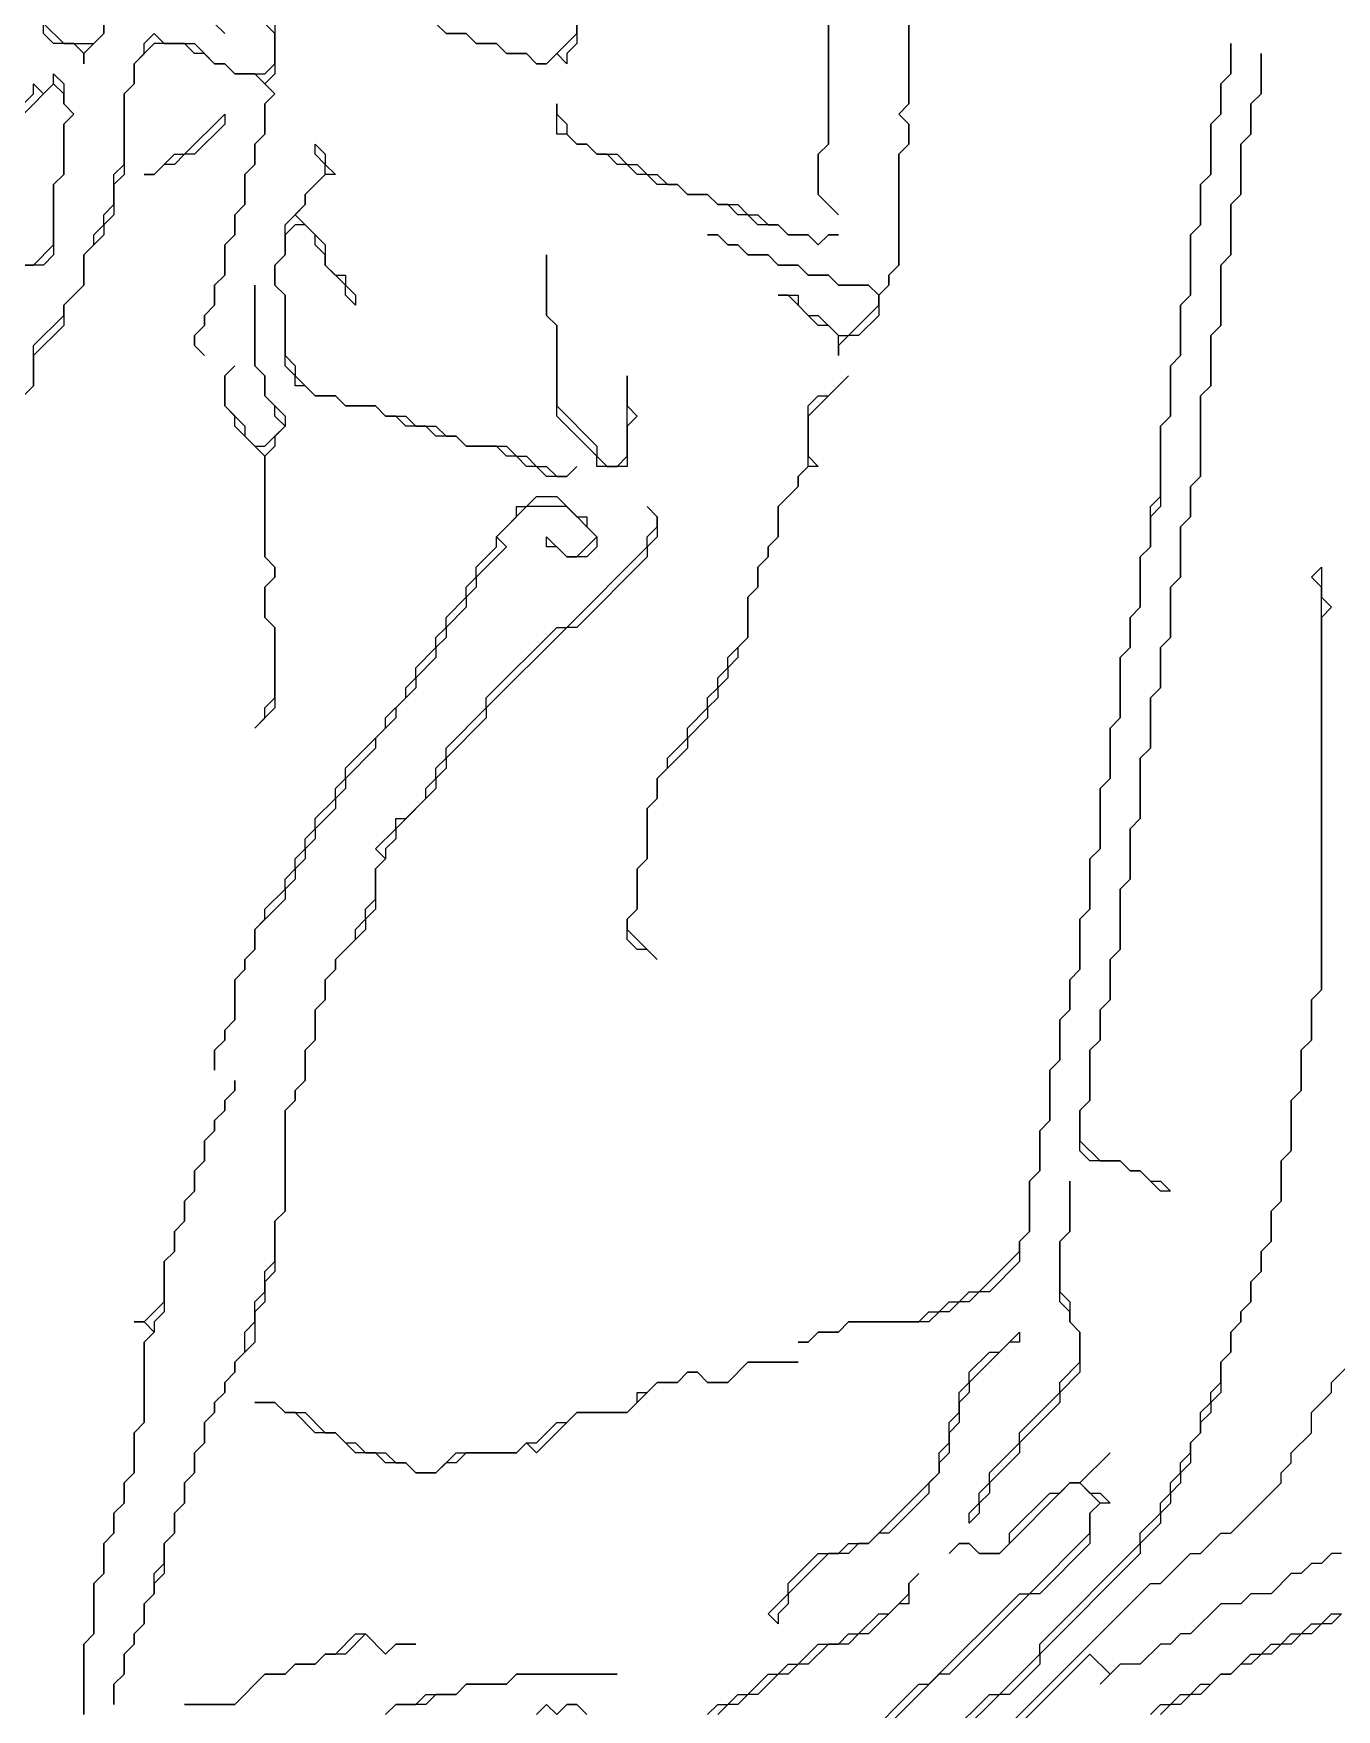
# Model space of a CAD drawing. Header units: metres. Extents: x 0 to 38.4, y 0 to 28.8.
# Drawn here: x 28.6 to 33.78, y 17.18 to 23.84 of the extents above; entities that cross this region are included whole.
import ezdxf

# ---------------------------------------------------------------- set-up
doc = ezdxf.new("R2010")
doc.units = ezdxf.units.M

msp = doc.modelspace()

# ---------------------------------------------------------------- linework, layer by layer
for points in [[(30.2, 23.88), (30.24, 23.84), (30.32, 23.84), (30.36, 23.8), (30.44, 23.8), (30.48, 23.76), (30.56, 23.76), (30.6, 23.72), (30.64, 23.72), (30.76, 23.84), (30.76, 25)], [(30.76, 25), (30.76, 23.8), (30.72, 23.76), (30.72, 23.72), (30.68, 23.76), (30.64, 23.72), (30.6, 23.72), (30.56, 23.76), (30.48, 23.76), (30.44, 23.8), (30.36, 23.8), (30.32, 23.84), (30.24, 23.84), (30.2, 23.88)], [(31.76, 24.32), (31.76, 23.4), (31.72, 23.36), (31.72, 23.2), (31.8, 23.12), (31.72, 23.2), (31.72, 23.36), (31.76, 23.4), (31.76, 24.32)], [(28.88, 23.88), (28.88, 23.84), (28.8, 23.76), (28.8, 23.72), (28.8, 23.76), (28.76, 23.8), (28.68, 23.8), (28.64, 23.84), (28.64, 24.2)], [(28.56, 22.4), (28.6, 22.44), (28.6, 22.6), (28.72, 22.72), (28.72, 22.76), (28.8, 22.84), (28.8, 22.96), (28.84, 23), (28.84, 23.04), (28.88, 23.08), (28.88, 23.12), (28.92, 23.16), (28.92, 23.28), (28.96, 23.32), (28.96, 23.6), (29, 23.64), (29, 23.72), (29.04, 23.76), (29.04, 23.8), (29.08, 23.84), (29.12, 23.8), (29.24, 23.8), (29.32, 23.72), (29.36, 23.72), (29.4, 23.68), (29.52, 23.68), (29.56, 23.72), (29.56, 23.84), (29.48, 23.92)], [(28.64, 23.88), (28.72, 23.8), (28.84, 23.8), (28.88, 23.84), (28.88, 23.92)], [(32.08, 23.92), (32.08, 23.56), (32.04, 23.52), (32.08, 23.48), (32.08, 23.4), (32.04, 23.36), (32.04, 22.92), (32, 22.88), (32, 22.84), (31.96, 22.8), (31.96, 22.72), (31.88, 22.64), (31.84, 22.64), (31.8, 22.6), (31.8, 22.56), (31.8, 22.64), (31.76, 22.68), (31.72, 22.68), (31.6, 22.8), (31.56, 22.8), (31.64, 22.8), (31.64, 22.76), (31.68, 22.72), (31.72, 22.72), (31.8, 22.64), (31.84, 22.64), (31.96, 22.76), (31.96, 22.8), (31.92, 22.84), (31.8, 22.84), (31.76, 22.88), (31.68, 22.88), (31.64, 22.92), (31.56, 22.92), (31.52, 22.96), (31.44, 22.96), (31.4, 23), (31.36, 23), (31.32, 23.04), (31.28, 23.04), (31.32, 23.04), (31.36, 23), (31.4, 23), (31.44, 22.96), (31.52, 22.96), (31.56, 22.92), (31.64, 22.92), (31.68, 22.88), (31.76, 22.88), (31.8, 22.84), (31.92, 22.84), (31.96, 22.8), (32, 22.84), (32, 22.88), (32.04, 22.92), (32.04, 23.36), (32.08, 23.4), (32.08, 23.48), (32.04, 23.52), (32.08, 23.56), (32.08, 23.92)], [(29.56, 23.88), (29.56, 23.68), (29.52, 23.64), (29.56, 23.6), (29.52, 23.56), (29.52, 23.44), (29.48, 23.4), (29.48, 23.32), (29.44, 23.28), (29.44, 23.16), (29.4, 23.12), (29.4, 23.04), (29.36, 23), (29.36, 22.88), (29.32, 22.84), (29.32, 22.76), (29.28, 22.72), (29.28, 22.68), (29.24, 22.64), (29.24, 22.6), (29.28, 22.56), (29.24, 22.6), (29.24, 22.64), (29.28, 22.68), (29.28, 22.72), (29.32, 22.76), (29.32, 22.84), (29.36, 22.88), (29.36, 23), (29.4, 23.04), (29.4, 23.12), (29.44, 23.16), (29.44, 23.28), (29.48, 23.32), (29.48, 23.4), (29.52, 23.44), (29.52, 23.56), (29.56, 23.6), (29.48, 23.68), (29.4, 23.68), (29.36, 23.72), (29.32, 23.72), (29.28, 23.76), (29.24, 23.76), (29.2, 23.8), (29.08, 23.8), (29, 23.72), (29, 23.64), (28.96, 23.6), (28.96, 23.28), (28.92, 23.24), (28.92, 23.12), (28.88, 23.08), (28.88, 23.04), (28.8, 22.96), (28.8, 22.84), (28.72, 22.76), (28.72, 22.68), (28.6, 22.56), (28.6, 22.44), (28.56, 22.4)], [(29.32, 23.88), (29.36, 23.84), (29.32, 23.88)], [(28.56, 23.56), (28.6, 23.6), (28.6, 23.64), (28.64, 23.6), (28.68, 23.64), (28.68, 23.68), (28.72, 23.64), (28.72, 23.56), (28.76, 23.52), (28.72, 23.48), (28.72, 23.28), (28.68, 23.24), (28.68, 22.96), (28.64, 22.92), (28.52, 22.92)], [(28.52, 22.92), (28.6, 22.92), (28.68, 23), (28.68, 23.24), (28.72, 23.28), (28.72, 23.48), (28.76, 23.52), (28.72, 23.56), (28.72, 23.6), (28.68, 23.64), (28.56, 23.52)], [(32.24, 17.08), (32.4, 17.24), (32.44, 17.24), (32.6, 17.4), (32.6, 17.44), (33, 17.84), (33, 17.88), (33.08, 17.96), (33.08, 18), (33.12, 18.04), (33.12, 18.08), (33.16, 18.12), (33.16, 18.16), (33.2, 18.2), (33.2, 18.24), (33.24, 18.28), (33.24, 18.36), (33.28, 18.4), (33.28, 18.44), (33.32, 18.48), (33.32, 18.56), (33.36, 18.6), (33.36, 18.68), (33.4, 18.72), (33.4, 18.76), (33.44, 18.8), (33.44, 18.88), (33.48, 18.92), (33.48, 19), (33.52, 19.04), (33.52, 19.16), (33.56, 19.2), (33.56, 19.36), (33.6, 19.4), (33.6, 19.6), (33.64, 19.64), (33.64, 19.8), (33.68, 19.84), (33.68, 20), (33.72, 20.04), (33.72, 21.64), (33.68, 21.68), (33.72, 21.72), (33.72, 21.6), (33.76, 21.56), (33.72, 21.52), (33.72, 20.04), (33.68, 20), (33.68, 19.84), (33.64, 19.8), (33.64, 19.64), (33.6, 19.6), (33.6, 19.4), (33.56, 19.36), (33.56, 19.2), (33.52, 19.16), (33.52, 19.04), (33.48, 19), (33.48, 18.92), (33.44, 18.88), (33.44, 18.8), (33.4, 18.76), (33.4, 18.72), (33.36, 18.68), (33.36, 18.6), (33.32, 18.56), (33.32, 18.44), (33.28, 18.4), (33.28, 18.36), (33.24, 18.32), (33.24, 18.28), (33.2, 18.24), (33.2, 18.16), (33.16, 18.12), (33.16, 18.08), (33.12, 18.04), (33.12, 18), (33.08, 17.96), (33.08, 17.92), (33, 17.84), (33, 17.8), (32.6, 17.4), (32.6, 17.36), (32.48, 17.24), (32.44, 17.24), (32.28, 17.08)], [(28.8, 17.16), (28.8, 17.44), (28.84, 17.48), (28.84, 17.68), (28.88, 17.72), (28.88, 17.84), (28.92, 17.88), (28.92, 17.96), (28.96, 18), (28.96, 18.08), (29, 18.12), (29, 18.28), (29.04, 18.32), (29.04, 18.64), (29.08, 18.68), (29.04, 18.72), (29, 18.72), (29.04, 18.72), (29.12, 18.8), (29.12, 18.96), (29.16, 19), (29.16, 19.08), (29.2, 19.12), (29.2, 19.2), (29.24, 19.24), (29.24, 19.32), (29.28, 19.36), (29.28, 19.44), (29.32, 19.48), (29.32, 19.52), (29.36, 19.56), (29.36, 19.6), (29.4, 19.64), (29.4, 19.68), (29.4, 19.64), (29.36, 19.6), (29.36, 19.56), (29.32, 19.52), (29.32, 19.48), (29.28, 19.44), (29.28, 19.36), (29.24, 19.32), (29.24, 19.24), (29.2, 19.2), (29.2, 19.12), (29.16, 19.08), (29.16, 19), (29.12, 18.96), (29.12, 18.76), (29.08, 18.72), (29.08, 18.68), (29.04, 18.64), (29.04, 18.32), (29, 18.28), (29, 18.12), (28.96, 18.08), (28.96, 18), (28.92, 17.96), (28.92, 17.88), (28.88, 17.84), (28.88, 17.72), (28.84, 17.68), (28.84, 17.48), (28.8, 17.44), (28.8, 17.16)], [(32.32, 16.96), (33.04, 17.68), (33.08, 17.68), (33.2, 17.8), (33.24, 17.8), (33.32, 17.88), (33.36, 17.88), (33.56, 18.08), (33.56, 18.12), (33.6, 18.16), (33.6, 18.2), (33.68, 18.28), (33.68, 18.36), (33.76, 18.44), (33.76, 18.48), (33.96, 18.68)], [(31.88, 17.04), (32.12, 17.28), (32.16, 17.28), (32.52, 17.64), (32.56, 17.64), (32.8, 17.88), (32.8, 17.96), (32.84, 18), (32.76, 18.08), (32.72, 18.08), (32.44, 17.8), (32.36, 17.8), (32.32, 17.84), (32.28, 17.84), (32.24, 17.8), (32.28, 17.84), (32.32, 17.84), (32.36, 17.8), (32.44, 17.8), (32.48, 17.84), (32.48, 17.88), (32.64, 18.04), (32.68, 18.04), (32.72, 18.08), (32.76, 18.08), (32.88, 18.2), (32.76, 18.08), (32.8, 18.04), (32.84, 18.04), (32.88, 18), (32.84, 18), (32.8, 17.96), (32.8, 17.84), (32.6, 17.64), (32.56, 17.64), (32.24, 17.32), (32.2, 17.32), (31.92, 17.04)], [(33.8, 17.8), (33.76, 17.8), (33.72, 17.76), (33.68, 17.76), (33.64, 17.72), (33.6, 17.72), (33.52, 17.64), (33.44, 17.64), (33.4, 17.6), (33.32, 17.6), (33.2, 17.48), (33.16, 17.48), (33.12, 17.44), (33.08, 17.44), (33, 17.36), (32.92, 17.36), (32.84, 17.28), (32.88, 17.32), (32.8, 17.4), (32.36, 16.96)], [(31.28, 17.16), (31.32, 17.2), (31.36, 17.2), (31.4, 17.24), (31.44, 17.24), (31.52, 17.32), (31.56, 17.32), (31.6, 17.36), (31.64, 17.36), (31.72, 17.44), (31.8, 17.44), (31.84, 17.48), (31.88, 17.48), (31.96, 17.56), (32, 17.56), (32.08, 17.64), (32.08, 17.68), (32.12, 17.72), (32.08, 17.68), (32.08, 17.6), (32.04, 17.6), (31.92, 17.48), (31.88, 17.48), (31.84, 17.44), (31.76, 17.44), (31.68, 17.36), (31.64, 17.36), (31.6, 17.32), (31.56, 17.32), (31.48, 17.24), (31.44, 17.24), (31.4, 17.2), (31.36, 17.2), (31.32, 17.16)], [(33.04, 17.16), (33.08, 17.2), (33.12, 17.2), (33.16, 17.24), (33.2, 17.24), (33.24, 17.28), (33.28, 17.28), (33.32, 17.32), (33.36, 17.32), (33.44, 17.4), (33.48, 17.4), (33.52, 17.44), (33.56, 17.44), (33.6, 17.48), (33.64, 17.48), (33.68, 17.52), (33.72, 17.52), (33.76, 17.56), (33.8, 17.56)], [(33.8, 17.56), (33.76, 17.52), (33.72, 17.52), (33.68, 17.48), (33.64, 17.48), (33.6, 17.44), (33.56, 17.44), (33.52, 17.4), (33.48, 17.4), (33.44, 17.36), (33.4, 17.36), (33.36, 17.32), (33.32, 17.32), (33.24, 17.24), (33.2, 17.24), (33.16, 17.2), (33.12, 17.2), (33.08, 17.16)], [(30, 17.16), (30.04, 17.2), (30.12, 17.2), (30.16, 17.24), (30.28, 17.24), (30.32, 17.28), (30.48, 17.28), (30.52, 17.32), (30.92, 17.32), (30.52, 17.32), (30.48, 17.28), (30.32, 17.28), (30.28, 17.24), (30.2, 17.24), (30.16, 17.2), (30.04, 17.2), (30, 17.16)], [(30.6, 17.16), (30.64, 17.2), (30.68, 17.16), (30.72, 17.2), (30.76, 17.2), (30.8, 17.16)], [(30.8, 17.16), (30.76, 17.2), (30.72, 17.2), (30.68, 17.16)]]:
    msp.add_lwpolyline(points)
for points in [[(31.64, 18.64), (31.68, 18.64), (31.72, 18.68), (31.8, 18.68), (31.84, 18.72), (32.12, 18.72), (32.16, 18.76), (32.2, 18.76), (32.24, 18.8), (32.28, 18.8), (32.32, 18.84), (32.36, 18.84), (32.52, 19), (32.52, 19.04), (32.56, 19.08), (32.56, 19.28), (32.6, 19.32), (32.6, 19.48), (32.64, 19.52), (32.64, 19.72), (32.68, 19.76), (32.68, 19.92), (32.72, 19.96), (32.72, 20.08), (32.76, 20.12), (32.76, 20.32), (32.8, 20.36), (32.8, 20.56), (32.84, 20.6), (32.84, 20.84), (32.88, 20.88), (32.88, 21.08), (32.92, 21.12), (32.92, 21.36), (32.96, 21.4), (32.96, 21.52), (33, 21.56), (33, 21.76), (33.04, 21.8), (33.04, 21.96), (33.08, 22), (33.08, 22.28), (33.12, 22.32), (33.12, 22.52), (33.16, 22.56), (33.16, 22.76), (33.2, 22.8), (33.2, 23.04), (33.24, 23.08), (33.24, 23.24), (33.28, 23.28), (33.28, 23.48), (33.32, 23.52), (33.32, 23.64), (33.36, 23.68), (33.36, 23.8), (33.36, 23.68), (33.32, 23.64), (33.32, 23.52), (33.28, 23.48), (33.28, 23.28), (33.24, 23.24), (33.24, 23.08), (33.2, 23.04), (33.2, 22.8), (33.16, 22.76), (33.16, 22.56), (33.12, 22.52), (33.12, 22.32), (33.08, 22.28), (33.08, 21.96), (33.04, 21.92), (33.04, 21.8), (33, 21.76), (33, 21.56), (32.96, 21.52), (32.96, 21.4), (32.92, 21.36), (32.92, 21.12), (32.88, 21.08), (32.88, 20.88), (32.84, 20.84), (32.84, 20.6), (32.8, 20.56), (32.8, 20.36), (32.76, 20.32), (32.76, 20.12), (32.72, 20.08), (32.72, 19.96), (32.68, 19.92), (32.68, 19.76), (32.64, 19.72), (32.64, 19.52), (32.6, 19.48), (32.6, 19.32), (32.56, 19.28), (32.56, 19.08), (32.52, 19.04), (32.52, 18.96), (32.4, 18.84), (32.36, 18.84), (32.32, 18.8), (32.28, 18.8), (32.24, 18.76), (32.2, 18.76), (32.16, 18.72), (31.84, 18.72), (31.8, 18.68), (31.72, 18.68), (31.68, 18.64)], [(33.08, 19.24), (33, 19.32), (32.96, 19.32), (32.92, 19.36), (32.8, 19.36), (32.76, 19.4), (32.76, 19.56), (32.8, 19.6), (32.8, 19.8), (32.84, 19.84), (32.84, 19.96), (32.88, 20), (32.88, 20.16), (32.92, 20.2), (32.92, 20.44), (32.96, 20.48), (32.96, 20.68), (33, 20.72), (33, 20.96), (33.04, 21), (33.04, 21.2), (33.08, 21.24), (33.08, 21.4), (33.12, 21.44), (33.12, 21.64), (33.16, 21.68), (33.16, 21.88), (33.2, 21.92), (33.2, 22.04), (33.24, 22.08), (33.24, 22.4), (33.28, 22.44), (33.28, 22.64), (33.32, 22.68), (33.32, 22.92), (33.36, 22.96), (33.36, 23.16), (33.4, 23.2), (33.4, 23.4), (33.44, 23.44), (33.44, 23.56), (33.48, 23.6), (33.48, 23.76), (33.48, 23.6), (33.44, 23.56), (33.44, 23.44), (33.4, 23.4), (33.4, 23.2), (33.36, 23.16), (33.36, 22.96), (33.32, 22.92), (33.32, 22.68), (33.28, 22.64), (33.28, 22.44), (33.24, 22.4), (33.24, 22.08), (33.2, 22.04), (33.2, 21.92), (33.16, 21.88), (33.16, 21.68), (33.12, 21.64), (33.12, 21.44), (33.08, 21.4), (33.08, 21.24), (33.04, 21.2), (33.04, 21), (33, 20.96), (33, 20.72), (32.96, 20.68), (32.96, 20.48), (32.92, 20.44), (32.92, 20.2), (32.88, 20.16), (32.88, 20), (32.84, 19.96), (32.84, 19.84), (32.8, 19.8), (32.8, 19.6), (32.76, 19.56), (32.76, 19.44), (32.84, 19.36), (32.92, 19.36), (32.96, 19.32), (33, 19.32), (33.04, 19.28), (33.08, 19.28), (33.12, 19.24)], [(29.04, 23.28), (29.08, 23.28), (29.16, 23.36), (29.2, 23.36), (29.36, 23.52), (29.36, 23.48), (29.24, 23.36), (29.2, 23.36), (29.16, 23.32), (29.12, 23.32), (29.08, 23.28)], [(31.72, 23), (31.68, 23.04), (31.6, 23.04), (31.56, 23.08), (31.48, 23.08), (31.44, 23.12), (31.4, 23.12), (31.36, 23.16), (31.32, 23.16), (31.28, 23.2), (31.2, 23.2), (31.16, 23.24), (31.08, 23.24), (31.04, 23.28), (31, 23.28), (30.96, 23.32), (30.92, 23.32), (30.88, 23.36), (30.84, 23.36), (30.8, 23.4), (30.76, 23.4), (30.72, 23.44), (30.68, 23.44), (30.68, 23.56), (30.68, 23.52), (30.72, 23.48), (30.72, 23.44), (30.76, 23.4), (30.8, 23.4), (30.84, 23.36), (30.92, 23.36), (30.96, 23.32), (31, 23.32), (31.04, 23.28), (31.08, 23.28), (31.12, 23.24), (31.16, 23.24), (31.2, 23.2), (31.28, 23.2), (31.32, 23.16), (31.4, 23.16), (31.44, 23.12), (31.48, 23.12), (31.52, 23.08), (31.56, 23.08), (31.6, 23.04), (31.68, 23.04), (31.72, 23), (31.76, 23.04), (31.8, 23.04), (31.76, 23.04)], [(30.64, 22.08), (30.6, 22.12), (30.56, 22.12), (30.52, 22.16), (30.48, 22.16), (30.44, 22.2), (30.32, 22.2), (30.28, 22.24), (30.2, 22.24), (30.16, 22.28), (30.08, 22.28), (30.04, 22.32), (30, 22.32), (29.96, 22.36), (29.84, 22.36), (29.8, 22.4), (29.72, 22.4), (29.68, 22.44), (29.64, 22.44), (29.64, 22.48), (29.6, 22.52), (29.6, 22.8), (29.56, 22.84), (29.56, 22.92), (29.6, 22.96), (29.6, 23.08), (29.68, 23.16), (29.68, 23.2), (29.76, 23.28), (29.76, 23.32), (29.72, 23.36), (29.72, 23.4), (29.76, 23.36), (29.76, 23.32), (29.8, 23.28), (29.76, 23.28), (29.68, 23.2), (29.68, 23.16), (29.64, 23.12), (29.76, 23), (29.76, 22.92), (29.8, 22.88), (29.84, 22.88), (29.84, 22.84), (29.88, 22.8), (29.88, 22.76), (29.84, 22.8), (29.84, 22.84), (29.76, 22.92), (29.76, 22.96), (29.72, 23), (29.72, 23.04), (29.68, 23.08), (29.64, 23.08), (29.6, 23.04), (29.6, 22.96), (29.56, 22.92), (29.56, 22.84), (29.6, 22.8), (29.6, 22.56), (29.64, 22.52), (29.64, 22.48), (29.72, 22.4), (29.8, 22.4), (29.84, 22.36), (29.96, 22.36), (30, 22.32), (30.08, 22.32), (30.12, 22.28), (30.2, 22.28), (30.24, 22.24), (30.28, 22.24), (30.32, 22.2), (30.48, 22.2), (30.52, 22.16), (30.56, 22.16), (30.6, 22.12), (30.64, 22.12), (30.68, 22.08), (30.72, 22.08), (30.76, 22.12), (30.72, 22.08)], [(30.84, 22.12), (30.84, 22.16), (30.68, 22.32), (30.68, 22.68), (30.64, 22.72), (30.64, 22.96), (30.64, 22.72), (30.68, 22.68), (30.68, 22.36), (30.84, 22.2), (30.84, 22.16), (30.88, 22.12), (30.92, 22.12), (30.96, 22.16), (30.96, 22.48), (30.96, 22.36), (31, 22.32), (30.96, 22.28), (30.96, 22.12)], [(29.48, 21.08), (29.52, 21.12), (29.52, 21.16), (29.56, 21.2), (29.56, 21.48), (29.52, 21.52), (29.52, 21.64), (29.56, 21.68), (29.56, 21.72), (29.52, 21.76), (29.52, 22.16), (29.4, 22.28), (29.4, 22.32), (29.36, 22.36), (29.36, 22.48), (29.4, 22.52), (29.36, 22.48), (29.36, 22.36), (29.44, 22.28), (29.44, 22.24), (29.48, 22.2), (29.52, 22.2), (29.6, 22.28), (29.56, 22.32), (29.56, 22.36), (29.52, 22.4), (29.52, 22.48), (29.48, 22.52), (29.48, 22.84), (29.48, 22.52), (29.52, 22.48), (29.52, 22.4), (29.6, 22.32), (29.6, 22.28), (29.56, 22.24), (29.56, 22.2), (29.52, 22.16), (29.52, 21.76), (29.56, 21.72), (29.56, 21.68), (29.52, 21.64), (29.52, 21.52), (29.56, 21.48), (29.56, 21.16)], [(31.08, 20.16), (31.04, 20.2), (31, 20.2), (30.96, 20.24), (30.96, 20.32), (31, 20.36), (31, 20.52), (31.04, 20.56), (31.04, 20.76), (31.08, 20.8), (31.08, 20.88), (31.12, 20.92), (31.12, 20.96), (31.2, 21.04), (31.2, 21.08), (31.28, 21.16), (31.28, 21.2), (31.32, 21.24), (31.32, 21.28), (31.36, 21.32), (31.36, 21.36), (31.44, 21.44), (31.44, 21.6), (31.48, 21.64), (31.48, 21.72), (31.52, 21.76), (31.52, 21.8), (31.56, 21.84), (31.56, 21.96), (31.64, 22.04), (31.64, 22.08), (31.68, 22.12), (31.68, 22.36), (31.72, 22.4), (31.76, 22.4), (31.84, 22.48), (31.68, 22.32), (31.68, 22.16), (31.72, 22.12), (31.68, 22.12), (31.64, 22.08), (31.64, 22.04), (31.56, 21.96), (31.56, 21.84), (31.52, 21.8), (31.52, 21.76), (31.48, 21.72), (31.48, 21.64), (31.44, 21.6), (31.44, 21.44), (31.4, 21.4), (31.4, 21.36), (31.36, 21.32), (31.36, 21.28), (31.32, 21.24), (31.32, 21.2), (31.28, 21.16), (31.28, 21.12), (31.2, 21.04), (31.2, 21), (31.08, 20.88), (31.08, 20.8), (31.04, 20.76), (31.04, 20.56), (31, 20.52), (31, 20.36), (30.96, 20.32), (30.96, 20.28)], [(29.32, 19.72), (29.32, 19.8), (29.36, 19.84), (29.36, 19.88), (29.4, 19.92), (29.4, 20.08), (29.44, 20.12), (29.44, 20.16), (29.48, 20.2), (29.48, 20.28), (29.52, 20.32), (29.52, 20.36), (29.6, 20.44), (29.6, 20.48), (29.64, 20.52), (29.64, 20.56), (29.68, 20.6), (29.68, 20.64), (29.72, 20.68), (29.72, 20.72), (29.8, 20.8), (29.8, 20.84), (29.84, 20.88), (29.84, 20.92), (30, 21.08), (30, 21.12), (30.08, 21.2), (30.08, 21.24), (30.12, 21.28), (30.12, 21.32), (30.2, 21.4), (30.2, 21.44), (30.24, 21.48), (30.24, 21.52), (30.32, 21.6), (30.32, 21.64), (30.36, 21.68), (30.36, 21.72), (30.44, 21.8), (30.44, 21.84), (30.52, 21.92), (30.52, 21.96), (30.56, 21.96), (30.6, 22), (30.68, 22), (30.76, 21.92), (30.8, 21.92), (30.8, 21.88), (30.84, 21.84), (30.84, 21.8), (30.8, 21.76), (30.72, 21.76), (30.68, 21.8), (30.64, 21.8), (30.64, 21.84), (30.72, 21.76), (30.76, 21.76), (30.84, 21.84), (30.72, 21.96), (30.56, 21.96), (30.44, 21.84), (30.48, 21.8), (30.36, 21.68), (30.36, 21.64), (30.32, 21.6), (30.32, 21.56), (30.24, 21.48), (30.24, 21.44), (30.2, 21.4), (30.2, 21.36), (30.12, 21.28), (30.12, 21.24), (30.04, 21.16), (30.04, 21.12), (29.96, 21.04), (29.96, 21), (29.84, 20.88), (29.84, 20.84), (29.8, 20.8), (29.8, 20.76), (29.72, 20.68), (29.72, 20.64), (29.68, 20.6), (29.68, 20.56), (29.64, 20.52), (29.64, 20.48), (29.6, 20.44), (29.6, 20.4), (29.48, 20.28), (29.48, 20.2), (29.44, 20.16), (29.44, 20.12), (29.4, 20.08), (29.4, 19.92), (29.36, 19.88), (29.36, 19.84), (29.32, 19.8)], [(28.92, 17.2), (28.92, 17.28), (28.96, 17.32), (28.96, 17.4), (29, 17.44), (29, 17.48), (29.04, 17.52), (29.04, 17.6), (29.08, 17.64), (29.08, 17.72), (29.12, 17.76), (29.12, 17.84), (29.16, 17.88), (29.16, 17.96), (29.2, 18), (29.2, 18.08), (29.24, 18.12), (29.24, 18.2), (29.28, 18.24), (29.28, 18.32), (29.32, 18.36), (29.32, 18.4), (29.36, 18.44), (29.36, 18.48), (29.4, 18.52), (29.4, 18.56), (29.44, 18.6), (29.44, 18.68), (29.48, 18.72), (29.48, 18.8), (29.52, 18.84), (29.52, 18.92), (29.56, 18.96), (29.56, 19.12), (29.6, 19.16), (29.6, 19.56), (29.64, 19.6), (29.64, 19.64), (29.68, 19.68), (29.68, 19.8), (29.72, 19.84), (29.72, 19.96), (29.76, 20), (29.76, 20.08), (29.8, 20.12), (29.8, 20.16), (29.88, 20.24), (29.88, 20.28), (29.92, 20.32), (29.92, 20.36), (29.96, 20.4), (29.96, 20.52), (30, 20.56), (29.96, 20.6), (30.04, 20.68), (30.04, 20.72), (30.08, 20.72), (30.16, 20.8), (30.16, 20.84), (30.2, 20.88), (30.2, 20.92), (30.24, 20.96), (30.24, 21), (30.4, 21.16), (30.4, 21.2), (30.68, 21.48), (30.72, 21.48), (31.04, 21.8), (31.04, 21.84), (31.08, 21.88), (31.08, 21.92), (31.04, 21.96), (31.08, 21.92), (31.08, 21.84), (31.04, 21.8), (31.04, 21.76), (30.76, 21.48), (30.72, 21.48), (30.4, 21.16), (30.4, 21.12), (30.24, 20.96), (30.24, 20.92), (30.2, 20.88), (30.2, 20.84), (30.04, 20.68), (30.04, 20.64), (30, 20.6), (30, 20.56), (29.96, 20.52), (29.96, 20.36), (29.92, 20.32), (29.92, 20.28), (29.8, 20.16), (29.8, 20.12), (29.76, 20.08), (29.76, 20), (29.72, 19.96), (29.72, 19.84), (29.68, 19.8), (29.68, 19.68), (29.64, 19.64), (29.64, 19.6), (29.6, 19.56), (29.6, 19.16), (29.56, 19.12), (29.56, 18.92), (29.52, 18.88), (29.52, 18.8), (29.48, 18.76), (29.48, 18.64), (29.4, 18.56), (29.4, 18.52), (29.36, 18.48), (29.36, 18.44), (29.32, 18.4), (29.32, 18.36), (29.28, 18.32), (29.28, 18.24), (29.24, 18.2), (29.24, 18.12), (29.2, 18.08), (29.2, 18), (29.16, 17.96), (29.16, 17.88), (29.12, 17.84), (29.12, 17.72), (29.08, 17.68), (29.08, 17.64), (29.04, 17.6), (29.04, 17.52), (29, 17.48), (29, 17.44), (28.96, 17.4), (28.96, 17.32), (28.92, 17.28)], [(32.32, 17.92), (32.32, 17.96), (32.36, 18), (32.36, 18.04), (32.4, 18.08), (32.4, 18.12), (32.52, 18.24), (32.52, 18.28), (32.68, 18.44), (32.68, 18.48), (32.76, 18.56), (32.76, 18.68), (32.72, 18.72), (32.72, 18.76), (32.68, 18.8), (32.68, 19.04), (32.72, 19.08), (32.72, 19.28), (32.72, 19.08), (32.68, 19.04), (32.68, 18.84), (32.72, 18.8), (32.72, 18.72), (32.76, 18.68), (32.76, 18.52), (32.68, 18.44), (32.68, 18.4), (32.52, 18.24), (32.52, 18.2), (32.4, 18.08), (32.4, 18.04), (32.36, 18), (32.36, 17.96)], [(31.56, 17.52), (31.52, 17.56), (31.6, 17.64), (31.6, 17.68), (31.72, 17.8), (31.8, 17.8), (31.84, 17.84), (31.92, 17.84), (32.2, 18.12), (32.2, 18.2), (32.24, 18.24), (32.24, 18.32), (32.28, 18.36), (32.28, 18.44), (32.32, 18.48), (32.32, 18.52), (32.4, 18.6), (32.44, 18.6), (32.52, 18.68), (32.52, 18.64), (32.48, 18.64), (32.32, 18.48), (32.32, 18.44), (32.28, 18.4), (32.28, 18.32), (32.24, 18.28), (32.24, 18.2), (32.2, 18.16), (32.2, 18.12), (32.16, 18.08), (32.16, 18.04), (32, 17.88), (31.96, 17.88), (31.92, 17.84), (31.88, 17.84), (31.84, 17.8), (31.76, 17.8), (31.6, 17.64), (31.6, 17.6), (31.56, 17.56)], [(30.12, 18.12), (30.08, 18.16), (30, 18.16), (29.96, 18.2), (29.88, 18.2), (29.8, 18.28), (29.72, 18.28), (29.64, 18.36), (29.6, 18.36), (29.56, 18.4), (29.48, 18.4), (29.56, 18.4), (29.6, 18.36), (29.68, 18.36), (29.76, 18.28), (29.8, 18.28), (29.84, 18.24), (29.88, 18.24), (29.92, 18.2), (30, 18.2), (30.04, 18.16), (30.08, 18.16), (30.12, 18.12), (30.2, 18.12), (30.28, 18.2), (30.52, 18.2), (30.56, 18.24), (30.6, 18.24), (30.68, 18.32), (30.72, 18.32), (30.76, 18.36), (30.96, 18.36), (31, 18.4), (31, 18.44), (31.04, 18.44), (31.08, 18.48), (31.16, 18.48), (31.2, 18.52), (31.24, 18.52), (31.28, 18.48), (31.36, 18.48), (31.44, 18.56), (31.64, 18.56), (31.44, 18.56), (31.36, 18.48), (31.28, 18.48), (31.24, 18.52), (31.2, 18.52), (31.16, 18.48), (31.08, 18.48), (30.96, 18.36), (30.76, 18.36), (30.6, 18.2), (30.56, 18.24), (30.52, 18.2), (30.32, 18.2), (30.28, 18.16), (30.24, 18.16), (30.2, 18.12)], [(29.2, 17.2), (29.4, 17.2), (29.52, 17.32), (29.6, 17.32), (29.64, 17.36), (29.72, 17.36), (29.76, 17.4), (29.8, 17.4), (29.88, 17.48), (29.92, 17.48), (30, 17.4), (30.04, 17.44), (30.12, 17.44), (30.04, 17.44), (30, 17.4), (29.92, 17.48), (29.84, 17.4), (29.76, 17.4), (29.72, 17.36), (29.64, 17.36), (29.6, 17.32), (29.52, 17.32), (29.4, 17.2)]]:
    msp.add_lwpolyline(points, close=True)

doc.saveas('drawing.dxf')
